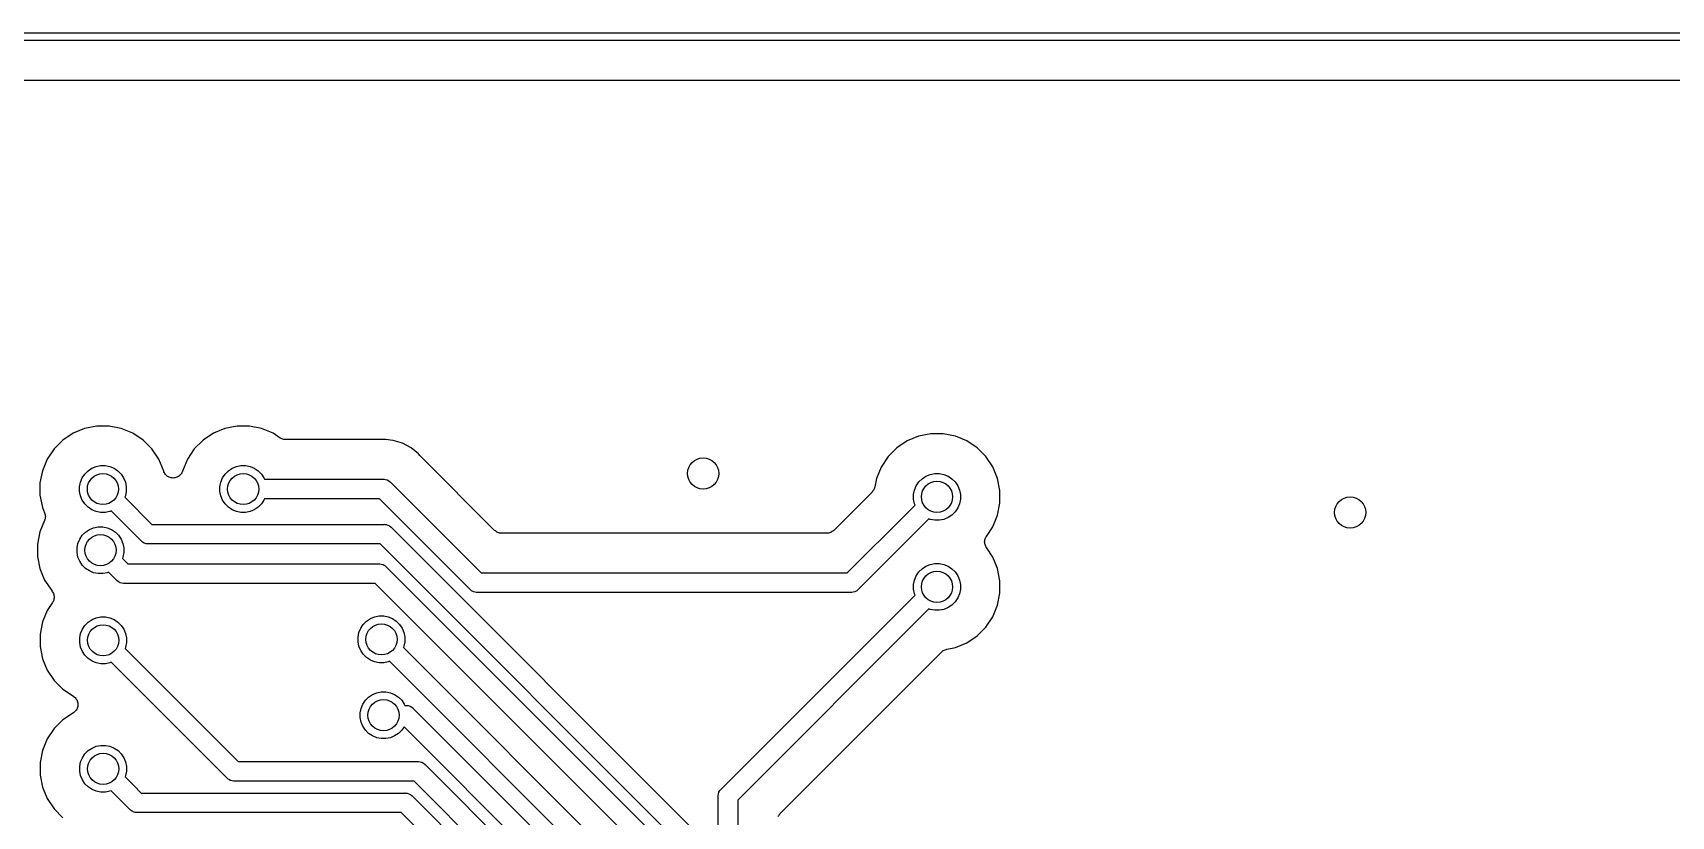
# Model space of a CAD drawing. Extents: x 3.61 to 7.55, y -5.8 to -3.38.
# Drawn here: x 4.752 to 5.58, y -3.775 to -3.38 of the extents above; entities that cross this region are included whole.
import ezdxf

# ---------------------------------------------------------------- set-up
doc = ezdxf.new("R2010")
doc.units = 0
doc.header["$MEASUREMENT"] = 0
doc.layers.add('BLACK', color=7, linetype='CONTINUOUS')

msp = doc.modelspace()

# ---------------------------------------------------------------- linework, layer by layer
at = {"layer": 'BLACK', "linetype": 'CONTINUOUS'}
for p, q in [((3.60836, -3.37992), (7.54518, -3.37992)), ((7.54331, -3.38386), (3.61024, -3.38386)), ((3.65797, -3.40386), (7.49583, -3.40386)), ((4.77233, -3.58205), (4.76712, -3.58553)), ((4.77812, -3.57965), (4.77233, -3.58205)), ((4.78427, -3.57843), (4.77812, -3.57965)), ((4.79053, -3.57843), (4.78427, -3.57843)), ((4.79668, -3.57965), (4.79053, -3.57843)), ((4.80247, -3.58205), (4.79668, -3.57965)), ((4.80768, -3.58553), (4.80247, -3.58205)), ((4.8432, -3.58205), (4.83799, -3.58553)), ((4.84899, -3.57965), (4.8432, -3.58205)), ((4.85513, -3.57843), (4.84899, -3.57965)), ((4.8614, -3.57843), (4.85513, -3.57843)), ((4.86755, -3.57965), (4.8614, -3.57843)), ((4.87334, -3.58205), (4.86755, -3.57965)), ((4.87697, -3.58447), (4.87334, -3.58205)), ((5.20553, -3.58236), (5.19938, -3.58358)), ((5.21179, -3.58236), (5.20553, -3.58236)), ((5.21794, -3.58358), (5.21179, -3.58236)), ((4.76269, -3.58996), (4.75921, -3.59517)), ((4.76712, -3.58553), (4.76269, -3.58996)), ((4.81211, -3.58996), (4.80768, -3.58553)), ((4.81559, -3.59517), (4.81211, -3.58996)), ((4.83356, -3.58996), (4.83008, -3.59517)), ((4.83799, -3.58553), (4.83356, -3.58996)), ((4.87737, -3.58469), (4.87697, -3.58447)), ((4.87778, -3.58491), (4.87737, -3.58469)), ((4.8778, -3.58492), (4.87778, -3.58491)), ((4.87783, -3.58493), (4.8778, -3.58492)), ((4.87827, -3.58507), (4.87783, -3.58493)), ((4.87871, -3.58521), (4.87827, -3.58507)), ((4.87873, -3.58521), (4.87871, -3.58521)), ((4.87876, -3.58522), (4.87873, -3.58521)), ((4.87922, -3.58526), (4.87876, -3.58522)), ((4.87968, -3.58531), (4.87922, -3.58526)), ((4.87973, -3.58531), (4.87968, -3.58531)), ((4.87975, -3.58531), (4.87973, -3.58531)), ((4.87973, -3.58531), (4.87973, -3.58531)), ((4.87973, -3.58531), (4.87973, -3.58531)), ((4.92766, -3.58531), (4.87975, -3.58531)), ((4.92787, -3.58529), (4.92766, -3.58531)), ((4.92809, -3.5853), (4.92787, -3.58529)), ((4.92815, -3.58529), (4.92809, -3.5853)), ((4.92913, -3.58519), (4.92815, -3.58529)), ((4.93011, -3.58529), (4.92913, -3.58519)), ((4.93402, -3.58568), (4.93011, -3.58529)), ((4.93011, -3.58529), (4.93011, -3.58529)), ((4.93872, -3.5871), (4.93402, -3.58568)), ((4.94305, -3.58941), (4.93872, -3.5871)), ((4.94684, -3.59253), (4.94305, -3.58941)), ((5.18838, -3.58946), (5.18395, -3.59389)), ((5.19359, -3.58598), (5.18838, -3.58946)), ((5.19938, -3.58358), (5.19359, -3.58598)), ((5.22373, -3.58598), (5.21794, -3.58358)), ((5.22894, -3.58946), (5.22373, -3.58598)), ((5.23337, -3.59389), (5.22894, -3.58946)), ((4.75921, -3.59517), (4.75681, -3.60096)), ((4.77987, -3.60106), (4.78181, -3.59977)), ((4.78181, -3.59977), (4.78396, -3.59888)), ((4.78396, -3.59888), (4.78624, -3.59843)), ((4.78624, -3.59843), (4.78856, -3.59843)), ((4.78856, -3.59843), (4.79085, -3.59888)), ((4.79085, -3.59888), (4.793, -3.59977)), ((4.793, -3.59977), (4.79493, -3.60106)), ((4.8181, -3.60123), (4.81559, -3.59517)), ((4.83008, -3.59517), (4.82756, -3.60125)), ((4.85074, -3.60106), (4.85267, -3.59977)), ((4.85267, -3.59977), (4.85482, -3.59888)), ((4.85482, -3.59888), (4.8571, -3.59843)), ((4.8571, -3.59843), (4.85943, -3.59843)), ((4.85943, -3.59843), (4.86171, -3.59888)), ((4.86171, -3.59888), (4.86386, -3.59977)), ((4.86386, -3.59977), (4.8658, -3.60106)), ((4.94747, -3.59329), (4.94684, -3.59253)), ((4.94761, -3.59344), (4.94747, -3.59329)), ((4.94775, -3.5936), (4.94761, -3.59344)), ((4.9478, -3.59365), (4.94775, -3.5936)), ((4.98524, -3.63109), (4.9478, -3.59365)), ((5.18047, -3.59911), (5.17807, -3.60489)), ((5.18395, -3.59389), (5.18047, -3.59911)), ((5.23685, -3.5991), (5.23337, -3.59389)), ((5.23925, -3.60489), (5.23685, -3.5991)), ((4.75681, -3.60096), (4.75559, -3.6071)), ((4.75559, -3.6071), (4.75559, -3.61337)), ((4.77559, -3.60907), (4.77604, -3.60679)), ((4.77604, -3.60679), (4.77693, -3.60464)), ((4.77693, -3.60464), (4.77823, -3.60271)), ((4.77823, -3.60271), (4.77987, -3.60106)), ((4.79493, -3.60106), (4.79658, -3.60271)), ((4.79658, -3.60271), (4.79787, -3.60464)), ((4.79787, -3.60464), (4.79876, -3.60679)), ((4.79876, -3.60679), (4.79921, -3.60907)), ((4.81821, -3.60158), (4.8181, -3.60123)), ((4.81821, -3.60159), (4.81821, -3.60158)), ((4.81843, -3.602), (4.81821, -3.60159)), ((4.81821, -3.60159), (4.81821, -3.60159)), ((4.81867, -3.60245), (4.81843, -3.602)), ((4.81898, -3.60283), (4.81867, -3.60245)), ((4.81867, -3.60245), (4.81867, -3.60245)), ((4.81867, -3.60245), (4.81867, -3.60245)), ((4.81928, -3.6032), (4.81898, -3.60283)), ((4.81929, -3.60321), (4.81928, -3.6032)), ((4.81967, -3.60352), (4.81929, -3.60321)), ((4.81929, -3.60321), (4.81929, -3.60321)), ((4.82003, -3.60383), (4.81967, -3.60352)), ((4.82004, -3.60383), (4.82003, -3.60383)), ((4.82047, -3.60406), (4.82004, -3.60383)), ((4.82004, -3.60383), (4.82004, -3.60383)), ((4.82089, -3.60429), (4.82047, -3.60406)), ((4.8209, -3.60429), (4.82089, -3.60429)), ((4.82136, -3.60444), (4.8209, -3.60429)), ((4.8209, -3.60429), (4.8209, -3.60429)), ((4.82182, -3.60458), (4.82136, -3.60444)), ((4.82183, -3.60458), (4.82182, -3.60458)), ((4.82232, -3.60463), (4.82183, -3.60458)), ((4.82183, -3.60458), (4.82183, -3.60458)), ((4.8228, -3.60468), (4.82232, -3.60463)), ((4.82331, -3.60464), (4.8228, -3.60468)), ((4.8228, -3.60468), (4.8228, -3.60468)), ((4.8228, -3.60468), (4.8228, -3.60468)), ((4.82377, -3.6046), (4.82331, -3.60464)), ((4.82378, -3.60459), (4.82377, -3.60459)), ((4.82377, -3.60459), (4.82377, -3.6046)), ((4.82425, -3.60445), (4.82378, -3.60459)), ((4.8247, -3.60432), (4.82425, -3.60445)), ((4.82471, -3.60432), (4.8247, -3.60432)), ((4.82514, -3.60409), (4.82471, -3.60432)), ((4.82471, -3.60432), (4.82471, -3.60432)), ((4.82557, -3.60387), (4.82514, -3.60409)), ((4.82558, -3.60386), (4.82557, -3.60387)), ((4.82557, -3.60387), (4.82557, -3.60387)), ((4.82597, -3.60355), (4.82558, -3.60386)), ((4.82633, -3.60326), (4.82597, -3.60355)), ((4.82634, -3.60325), (4.82633, -3.60326)), ((4.82633, -3.60326), (4.82633, -3.60326)), ((4.82665, -3.60288), (4.82634, -3.60325)), ((4.82696, -3.60251), (4.82665, -3.60288)), ((4.82719, -3.60209), (4.82696, -3.6025)), ((4.82696, -3.6025), (4.82696, -3.60251)), ((4.82696, -3.60251), (4.82696, -3.60251)), ((4.82743, -3.60166), (4.82719, -3.60209)), ((4.82756, -3.60125), (4.82743, -3.60165)), ((4.82743, -3.60165), (4.82743, -3.60165)), ((4.82743, -3.60165), (4.82743, -3.60166)), ((4.84646, -3.60907), (4.84691, -3.60679)), ((4.84691, -3.60679), (4.8478, -3.60464)), ((4.8478, -3.60464), (4.84909, -3.60271)), ((4.84909, -3.60271), (4.85074, -3.60106)), ((4.8658, -3.60106), (4.86744, -3.60271)), ((4.86744, -3.60271), (4.86873, -3.60464)), ((4.86873, -3.60464), (4.86901, -3.60531)), ((4.86901, -3.60531), (4.92889, -3.60531)), ((4.92889, -3.60531), (4.92913, -3.60529)), ((4.92913, -3.60529), (4.92937, -3.60531)), ((4.92937, -3.60531), (4.92938, -3.60531)), ((4.92938, -3.60531), (4.9301, -3.60539)), ((4.9301, -3.60539), (4.93103, -3.60567)), ((4.93103, -3.60567), (4.93188, -3.60612)), ((4.93188, -3.60612), (4.93263, -3.60674)), ((4.93263, -3.60674), (4.93278, -3.60693)), ((4.93278, -3.60693), (4.97842, -3.65256)), ((5.17807, -3.60489), (5.17722, -3.60918)), ((5.19819, -3.60858), (5.19949, -3.60664)), ((5.19949, -3.60664), (5.20113, -3.605)), ((5.20113, -3.605), (5.20307, -3.60371)), ((5.20307, -3.60371), (5.20522, -3.60282)), ((5.20522, -3.60282), (5.2075, -3.60236)), ((5.2075, -3.60236), (5.20982, -3.60236)), ((5.20982, -3.60236), (5.21211, -3.60282)), ((5.21211, -3.60282), (5.21426, -3.60371)), ((5.21426, -3.60371), (5.21619, -3.605)), ((5.21619, -3.605), (5.21784, -3.60664)), ((5.21784, -3.60664), (5.21913, -3.60858)), ((5.24047, -3.61104), (5.23925, -3.60489)), ((4.75559, -3.61337), (4.75681, -3.61952)), ((4.77559, -3.6114), (4.77559, -3.60907)), ((4.77604, -3.61368), (4.77559, -3.6114)), ((4.77693, -3.61583), (4.77604, -3.61368)), ((4.77823, -3.61777), (4.77693, -3.61583)), ((4.79876, -3.61368), (4.79848, -3.61435)), ((4.79848, -3.61435), (4.81217, -3.62805)), ((4.79921, -3.6114), (4.79876, -3.61368)), ((4.79921, -3.60907), (4.79921, -3.6114)), ((4.84646, -3.6114), (4.84646, -3.60907)), ((4.84691, -3.61368), (4.84646, -3.6114)), ((4.8478, -3.61583), (4.84691, -3.61368)), ((4.84909, -3.61777), (4.8478, -3.61583)), ((4.86873, -3.61583), (4.86744, -3.61777)), ((4.86901, -3.61516), (4.86873, -3.61583)), ((4.9271, -3.61516), (4.86901, -3.61516)), ((4.97273, -3.66079), (4.9271, -3.61516)), ((5.17585, -3.61174), (5.1565, -3.63109)), ((5.17614, -3.61138), (5.17585, -3.61174)), ((5.17644, -3.61103), (5.17614, -3.61138)), ((5.17645, -3.61101), (5.17644, -3.61103)), ((5.17647, -3.61098), (5.17645, -3.61101)), ((5.17669, -3.61058), (5.17647, -3.61098)), ((5.17691, -3.61018), (5.17669, -3.61058)), ((5.17692, -3.61015), (5.17691, -3.61018)), ((5.17693, -3.61012), (5.17692, -3.61015)), ((5.17707, -3.60968), (5.17693, -3.61012)), ((5.17721, -3.60925), (5.17707, -3.60968)), ((5.17722, -3.60919), (5.17721, -3.60925)), ((5.17722, -3.60918), (5.17722, -3.60919)), ((5.17722, -3.60919), (5.17722, -3.60919)), ((5.17722, -3.60919), (5.17722, -3.60919)), ((5.19685, -3.61301), (5.1973, -3.61073)), ((5.19685, -3.61534), (5.19685, -3.61301)), ((5.1973, -3.61762), (5.19685, -3.61534)), ((5.1973, -3.61073), (5.19819, -3.60858)), ((5.21913, -3.60858), (5.22002, -3.61073)), ((5.22002, -3.61073), (5.22047, -3.61301)), ((5.22047, -3.61534), (5.22002, -3.61762)), ((5.22047, -3.61301), (5.22047, -3.61534)), ((5.24047, -3.61731), (5.24047, -3.61104)), ((4.75681, -3.61952), (4.75794, -3.62224)), ((4.75794, -3.62224), (4.75795, -3.62226)), ((4.75795, -3.62226), (4.75795, -3.62226)), ((4.75795, -3.62226), (4.75795, -3.62226)), ((4.75795, -3.62226), (4.75797, -3.62231)), ((4.75797, -3.62231), (4.7581, -3.62275)), ((4.7581, -3.62275), (4.75823, -3.62319)), ((4.75823, -3.62319), (4.75823, -3.62322)), ((4.75823, -3.62322), (4.75824, -3.62324)), ((4.75824, -3.62324), (4.75828, -3.6237)), ((4.75832, -3.62422), (4.75827, -3.62467)), ((4.75828, -3.6237), (4.75832, -3.62416)), ((4.75832, -3.62416), (4.75832, -3.62419)), ((4.75832, -3.62419), (4.75832, -3.62422)), ((4.77987, -3.61941), (4.77823, -3.61777)), ((4.78181, -3.6207), (4.77987, -3.61941)), ((4.78396, -3.62159), (4.78181, -3.6207)), ((4.78624, -3.62205), (4.78396, -3.62159)), ((4.78856, -3.62205), (4.78624, -3.62205)), ((4.79085, -3.62159), (4.78856, -3.62205)), ((4.79152, -3.62131), (4.79085, -3.62159)), ((4.80648, -3.63628), (4.79152, -3.62131)), ((4.85074, -3.61941), (4.84909, -3.61777)), ((4.85267, -3.6207), (4.85074, -3.61941)), ((4.85482, -3.62159), (4.85267, -3.6207)), ((4.8571, -3.62205), (4.85482, -3.62159)), ((4.85943, -3.62205), (4.8571, -3.62205)), ((4.86171, -3.62159), (4.85943, -3.62205)), ((4.86386, -3.6207), (4.86171, -3.62159)), ((4.8658, -3.61941), (4.86386, -3.6207)), ((4.86744, -3.61777), (4.8658, -3.61941)), ((5.16332, -3.65256), (5.19354, -3.62233)), ((5.19354, -3.62233), (5.19758, -3.61829)), ((5.19354, -3.62233), (5.19354, -3.62233)), ((5.19758, -3.61829), (5.1973, -3.61762)), ((5.21619, -3.62335), (5.21426, -3.62464)), ((5.21784, -3.6217), (5.21619, -3.62335)), ((5.21913, -3.61977), (5.21784, -3.6217)), ((5.22002, -3.61762), (5.21913, -3.61977)), ((5.23685, -3.62924), (5.23925, -3.62345)), ((5.23925, -3.62345), (5.24047, -3.61731)), ((4.75555, -3.63184), (4.75433, -3.63799)), ((4.75794, -3.62607), (4.75555, -3.63184)), ((4.75808, -3.62563), (4.75794, -3.62607)), ((4.75822, -3.62519), (4.75808, -3.62563)), ((4.75823, -3.62513), (4.75822, -3.62516)), ((4.75822, -3.62516), (4.75822, -3.62519)), ((4.75827, -3.62467), (4.75823, -3.62513)), ((4.77696, -3.63359), (4.77861, -3.63195)), ((4.77861, -3.63195), (4.78054, -3.63066)), ((4.78054, -3.63066), (4.78269, -3.62976)), ((4.78269, -3.62976), (4.78498, -3.62931)), ((4.78498, -3.62931), (4.7873, -3.62931)), ((4.7873, -3.62931), (4.78958, -3.62976)), ((4.78958, -3.62976), (4.79173, -3.63066)), ((4.79173, -3.63066), (4.79367, -3.63195)), ((4.79367, -3.63195), (4.79531, -3.63359)), ((4.81217, -3.62805), (4.92922, -3.62805)), ((4.92922, -3.62805), (4.92946, -3.62802)), ((4.92946, -3.62802), (4.9297, -3.62805)), ((4.9297, -3.62805), (4.9297, -3.62805)), ((4.9297, -3.62805), (4.93043, -3.62812)), ((4.93043, -3.62812), (4.93135, -3.6284)), ((4.93135, -3.6284), (4.93221, -3.62886)), ((4.93221, -3.62886), (4.93296, -3.62947)), ((4.93296, -3.62947), (4.93311, -3.62966)), ((4.93311, -3.62966), (5.08808, -3.78463)), ((4.98559, -3.63139), (4.98524, -3.63109)), ((4.98595, -3.63168), (4.98559, -3.63139)), ((4.98597, -3.6317), (4.98595, -3.63168)), ((4.98599, -3.63171), (4.98597, -3.6317)), ((4.9864, -3.63193), (4.98599, -3.63171)), ((4.9868, -3.63215), (4.9864, -3.63193)), ((4.98683, -3.63216), (4.9868, -3.63215)), ((4.98685, -3.63218), (4.98683, -3.63216)), ((4.98729, -3.63231), (4.98685, -3.63218)), ((4.98773, -3.63245), (4.98729, -3.63231)), ((4.98776, -3.63245), (4.98773, -3.63245)), ((4.98778, -3.63246), (4.98776, -3.63245)), ((4.98824, -3.63251), (4.98778, -3.63246)), ((4.9887, -3.63256), (4.98824, -3.63251)), ((4.98875, -3.63256), (4.9887, -3.63256)), ((4.98876, -3.63256), (4.98875, -3.63256)), ((4.98875, -3.63256), (4.98875, -3.63256)), ((4.98877, -3.63256), (4.98876, -3.63256)), ((5.15296, -3.63256), (4.98877, -3.63256)), ((5.15342, -3.63251), (5.15296, -3.63256)), ((5.15388, -3.63247), (5.15342, -3.63251)), ((5.15391, -3.63247), (5.15388, -3.63247)), ((5.15393, -3.63246), (5.15391, -3.63247)), ((5.15437, -3.63233), (5.15393, -3.63246)), ((5.15482, -3.6322), (5.15437, -3.63233)), ((5.15484, -3.63219), (5.15482, -3.6322)), ((5.15487, -3.63218), (5.15484, -3.63219)), ((5.15527, -3.63196), (5.15487, -3.63218)), ((5.15568, -3.63175), (5.15527, -3.63196)), ((5.1557, -3.63174), (5.15568, -3.63175)), ((5.15573, -3.63172), (5.1557, -3.63174)), ((5.15609, -3.63143), (5.15573, -3.63172)), ((5.15645, -3.63114), (5.15609, -3.63143)), ((5.15648, -3.63111), (5.15645, -3.63114)), ((5.1565, -3.63109), (5.15648, -3.63111)), ((5.15648, -3.63111), (5.15648, -3.63111)), ((5.15648, -3.63111), (5.15648, -3.63111)), ((5.2005, -3.62929), (5.16901, -3.66079)), ((5.20454, -3.62525), (5.2005, -3.62929)), ((5.2005, -3.62929), (5.2005, -3.62929)), ((5.20522, -3.62553), (5.20454, -3.62525)), ((5.2075, -3.62598), (5.20522, -3.62553)), ((5.20982, -3.62598), (5.2075, -3.62598)), ((5.21211, -3.62553), (5.20982, -3.62598)), ((5.21426, -3.62464), (5.21211, -3.62553)), ((5.23359, -3.63413), (5.23685, -3.62924)), ((4.75433, -3.63799), (4.75433, -3.64425)), ((4.77433, -3.63996), (4.77478, -3.63768)), ((4.77433, -3.64229), (4.77433, -3.63996)), ((4.77478, -3.63768), (4.77567, -3.63553)), ((4.77567, -3.63553), (4.77696, -3.63359)), ((4.79531, -3.63359), (4.79661, -3.63553)), ((4.79661, -3.63553), (4.7975, -3.63768)), ((4.7975, -3.63768), (4.79795, -3.63996)), ((4.79795, -3.63996), (4.79795, -3.64229)), ((4.80664, -3.63647), (4.80648, -3.63628)), ((4.80682, -3.63662), (4.80664, -3.63647)), ((4.80717, -3.63691), (4.80682, -3.63662)), ((4.80682, -3.63662), (4.80682, -3.63662)), ((4.80739, -3.63708), (4.80717, -3.63691)), ((4.80824, -3.63754), (4.80739, -3.63708)), ((4.80917, -3.63782), (4.80824, -3.63754)), ((4.80989, -3.63789), (4.80917, -3.63782)), ((4.81013, -3.63791), (4.80989, -3.63789)), ((4.80989, -3.63789), (4.80989, -3.63789)), ((4.81037, -3.63789), (4.81013, -3.63791)), ((4.92742, -3.63789), (4.81037, -3.63789)), ((5.07985, -3.79032), (4.92742, -3.63789)), ((5.23274, -3.63685), (5.2328, -3.63639)), ((5.23275, -3.63687), (5.23274, -3.63685)), ((5.23274, -3.63689), (5.23275, -3.63687)), ((5.23279, -3.63736), (5.23274, -3.63689)), ((5.23283, -3.63782), (5.23279, -3.63736)), ((5.2328, -3.63639), (5.23284, -3.63592)), ((5.23283, -3.63784), (5.23283, -3.63782)), ((5.23284, -3.63786), (5.23283, -3.63784)), ((5.23284, -3.63592), (5.23285, -3.6359)), ((5.23297, -3.63831), (5.23284, -3.63786)), ((5.23285, -3.63588), (5.23299, -3.63543)), ((5.23285, -3.6359), (5.23285, -3.63588)), ((5.2331, -3.63876), (5.23297, -3.63831)), ((5.23299, -3.63543), (5.23313, -3.63499)), ((5.23311, -3.63878), (5.2331, -3.63876)), ((5.23312, -3.6388), (5.23311, -3.63878)), ((5.23333, -3.63921), (5.23312, -3.6388)), ((5.23313, -3.63499), (5.23314, -3.63497)), ((5.23314, -3.63495), (5.23337, -3.63454)), ((5.23314, -3.63497), (5.23314, -3.63495)), ((5.23355, -3.63963), (5.23333, -3.63921)), ((5.23337, -3.63454), (5.23359, -3.63413)), ((5.23357, -3.63966), (5.23355, -3.63963)), ((5.23359, -3.63968), (5.23357, -3.63966)), ((5.23357, -3.63966), (5.23357, -3.63966)), ((5.23357, -3.63966), (5.23357, -3.63966)), ((5.23685, -3.64457), (5.23359, -3.63968)), ((4.75433, -3.64425), (4.75555, -3.6504)), ((4.77478, -3.64457), (4.77433, -3.64229)), ((4.77567, -3.64672), (4.77478, -3.64457)), ((4.77696, -3.64865), (4.77567, -3.64672)), ((4.77861, -3.6503), (4.77696, -3.64865)), ((4.7975, -3.64457), (4.79722, -3.64524)), ((4.79722, -3.64524), (4.79999, -3.64801)), ((4.79795, -3.64229), (4.7975, -3.64457)), ((4.79999, -3.64801), (4.92678, -3.64801)), ((4.92678, -3.64801), (4.92702, -3.64799)), ((4.92702, -3.64799), (4.92726, -3.64801)), ((4.92726, -3.64801), (4.92726, -3.64801)), ((4.92726, -3.64801), (4.92798, -3.64808)), ((4.92798, -3.64808), (4.92891, -3.64836)), ((4.92891, -3.64836), (4.92977, -3.64882)), ((4.92977, -3.64882), (4.93052, -3.64944)), ((4.93052, -3.64944), (4.93067, -3.64962)), ((5.20113, -3.65046), (5.20307, -3.64917)), ((5.20307, -3.64917), (5.20522, -3.64828)), ((5.20522, -3.64828), (5.2075, -3.64783)), ((5.2075, -3.64783), (5.20982, -3.64783)), ((5.20982, -3.64783), (5.21211, -3.64828)), ((5.21211, -3.64828), (5.21426, -3.64917)), ((5.21426, -3.64917), (5.21619, -3.65046)), ((5.23925, -3.65036), (5.23685, -3.64457)), ((4.75555, -3.6504), (4.75795, -3.65619)), ((4.75795, -3.65619), (4.76152, -3.66153)), ((4.78054, -3.65159), (4.77861, -3.6503)), ((4.78269, -3.65248), (4.78054, -3.65159)), ((4.78498, -3.65293), (4.78269, -3.65248)), ((4.7873, -3.65293), (4.78498, -3.65293)), ((4.78958, -3.65248), (4.7873, -3.65293)), ((4.79026, -3.6522), (4.78958, -3.65248)), ((4.7943, -3.65624), (4.79026, -3.6522)), ((4.79445, -3.65643), (4.7943, -3.65624)), ((4.79464, -3.65658), (4.79445, -3.65643)), ((4.7952, -3.65704), (4.79464, -3.65658)), ((4.79602, -3.65748), (4.7952, -3.65704)), ((4.79606, -3.6575), (4.79602, -3.65748)), ((4.79698, -3.65778), (4.79606, -3.6575)), ((4.93067, -3.64962), (5.07224, -3.79119)), ((4.97842, -3.65256), (5.16332, -3.65256)), ((5.19685, -3.65847), (5.1973, -3.65619)), ((5.1973, -3.65619), (5.19819, -3.65404)), ((5.19819, -3.65404), (5.19949, -3.65211)), ((5.19949, -3.65211), (5.20113, -3.65046)), ((5.21619, -3.65046), (5.21784, -3.65211)), ((5.21784, -3.65211), (5.21913, -3.65404)), ((5.21913, -3.65404), (5.22002, -3.65619)), ((5.22002, -3.65619), (5.22047, -3.65847)), ((5.24047, -3.65651), (5.23925, -3.65036)), ((5.24047, -3.66277), (5.24047, -3.65651)), ((4.76152, -3.66153), (4.76164, -3.66169)), ((4.76164, -3.66169), (4.76194, -3.66205)), ((4.76194, -3.66205), (4.76194, -3.66207)), ((4.76194, -3.66207), (4.76196, -3.66208)), ((4.76196, -3.66208), (4.76217, -3.6625)), ((4.76217, -3.6625), (4.76239, -3.66291)), ((4.76239, -3.66291), (4.7624, -3.66293)), ((4.7624, -3.66293), (4.76241, -3.66295)), ((4.76241, -3.66295), (4.76254, -3.6634)), ((4.76266, -3.66583), (4.76252, -3.66628)), ((4.76254, -3.6634), (4.76267, -3.66385)), ((4.76267, -3.66579), (4.76266, -3.66581)), ((4.76266, -3.66581), (4.76266, -3.66583)), ((4.76267, -3.66385), (4.76267, -3.66387)), ((4.76267, -3.66387), (4.76268, -3.66389)), ((4.76271, -3.66533), (4.76267, -3.66579)), ((4.76268, -3.66389), (4.76272, -3.66435)), ((4.76276, -3.66486), (4.76271, -3.66533)), ((4.76272, -3.66435), (4.76276, -3.66482)), ((4.76276, -3.66482), (4.76276, -3.66484)), ((4.76276, -3.66484), (4.76276, -3.66486)), ((4.79771, -3.65785), (4.79698, -3.65778)), ((4.79795, -3.65788), (4.79771, -3.65785)), ((4.79771, -3.65785), (4.79771, -3.65785)), ((4.79819, -3.65785), (4.79795, -3.65788)), ((4.92498, -3.65785), (4.79819, -3.65785)), ((5.06401, -3.79688), (4.92498, -3.65785)), ((4.97288, -3.66098), (4.97273, -3.66079)), ((4.97307, -3.66113), (4.97288, -3.66098)), ((4.97342, -3.66142), (4.97307, -3.66113)), ((4.97307, -3.66113), (4.97307, -3.66113)), ((4.97363, -3.66159), (4.97342, -3.66142)), ((4.97449, -3.66205), (4.97363, -3.66159)), ((4.97541, -3.66233), (4.97449, -3.66205)), ((4.97614, -3.6624), (4.97541, -3.66233)), ((4.97638, -3.66243), (4.97614, -3.6624)), ((4.97614, -3.6624), (4.97614, -3.6624)), ((4.97662, -3.6624), (4.97638, -3.66243)), ((5.16511, -3.6624), (4.97662, -3.6624)), ((5.09982, -3.76152), (5.19758, -3.66376)), ((5.16535, -3.66243), (5.16511, -3.6624)), ((5.1656, -3.6624), (5.16535, -3.66243)), ((5.16632, -3.66233), (5.1656, -3.6624)), ((5.1656, -3.6624), (5.1656, -3.6624)), ((5.16725, -3.66205), (5.16632, -3.66233)), ((5.1681, -3.66159), (5.16725, -3.66205)), ((5.16885, -3.66098), (5.1681, -3.66159)), ((5.16901, -3.66079), (5.16885, -3.66098)), ((5.19685, -3.6608), (5.19685, -3.65847)), ((5.1973, -3.66308), (5.19685, -3.6608)), ((5.19758, -3.66376), (5.1973, -3.66308)), ((5.21913, -3.66523), (5.21784, -3.66717)), ((5.22002, -3.66308), (5.21913, -3.66523)), ((5.22047, -3.6608), (5.22002, -3.66308)), ((5.22047, -3.65847), (5.22047, -3.6608)), ((5.23925, -3.66892), (5.24047, -3.66277)), ((4.75929, -3.67152), (4.75689, -3.67731)), ((4.76192, -3.66758), (4.75929, -3.67152)), ((4.76214, -3.66717), (4.76192, -3.66758)), ((4.76237, -3.66676), (4.76214, -3.66717)), ((4.76238, -3.66672), (4.76237, -3.66674)), ((4.76237, -3.66674), (4.76237, -3.66676)), ((4.76252, -3.66628), (4.76238, -3.66672)), ((5.20454, -3.67072), (5.10805, -3.76721)), ((5.20522, -3.671), (5.20454, -3.67072)), ((5.2075, -3.67145), (5.20522, -3.671)), ((5.20982, -3.67145), (5.2075, -3.67145)), ((5.21211, -3.671), (5.20982, -3.67145)), ((5.21426, -3.67011), (5.21211, -3.671)), ((5.21619, -3.66881), (5.21426, -3.67011)), ((5.21784, -3.66717), (5.21619, -3.66881)), ((5.23685, -3.67471), (5.23925, -3.66892)), ((4.75689, -3.67731), (4.75567, -3.68345)), ((4.77613, -3.68314), (4.77702, -3.68099)), ((4.77702, -3.68099), (4.77831, -3.67906)), ((4.77831, -3.67906), (4.77995, -3.67741)), ((4.77995, -3.67741), (4.78189, -3.67612)), ((4.78189, -3.67612), (4.78404, -3.67523)), ((4.78404, -3.67523), (4.78632, -3.67478)), ((4.78632, -3.67478), (4.78865, -3.67478)), ((4.78865, -3.67478), (4.79093, -3.67523)), ((4.79093, -3.67523), (4.79308, -3.67612)), ((4.79308, -3.67612), (4.79501, -3.67741)), ((4.79501, -3.67741), (4.79666, -3.67906)), ((4.79666, -3.67906), (4.79795, -3.68099)), ((4.79795, -3.68099), (4.79884, -3.68314)), ((4.9167, -3.68267), (4.91759, -3.68052)), ((4.91759, -3.68052), (4.91888, -3.67859)), ((4.91888, -3.67859), (4.92053, -3.67694)), ((4.92053, -3.67694), (4.92246, -3.67565)), ((4.92246, -3.67565), (4.92461, -3.67476)), ((4.92461, -3.67476), (4.92689, -3.67431)), ((4.92689, -3.67431), (4.92922, -3.67431)), ((4.92922, -3.67431), (4.9315, -3.67476)), ((4.9315, -3.67476), (4.93365, -3.67565)), ((4.93365, -3.67565), (4.93558, -3.67694)), ((4.93558, -3.67694), (4.93723, -3.67859)), ((4.93723, -3.67859), (4.93852, -3.68052)), ((4.93852, -3.68052), (4.93941, -3.68267)), ((5.22894, -3.68435), (5.23337, -3.67992)), ((5.23337, -3.67992), (5.23685, -3.67471)), ((4.75567, -3.68345), (4.75567, -3.68972)), ((4.75567, -3.68972), (4.75689, -3.69587)), ((4.77567, -3.68542), (4.77613, -3.68314)), ((4.77567, -3.68775), (4.77567, -3.68542)), ((4.77613, -3.69003), (4.77567, -3.68775)), ((4.77702, -3.69218), (4.77613, -3.69003)), ((4.79884, -3.69003), (4.79856, -3.69071)), ((4.79856, -3.69071), (4.80294, -3.69509)), ((4.79884, -3.68314), (4.79929, -3.68542)), ((4.79929, -3.68775), (4.79884, -3.69003)), ((4.79929, -3.68542), (4.79929, -3.68775)), ((4.91624, -3.68495), (4.9167, -3.68267)), ((4.91624, -3.68728), (4.91624, -3.68495)), ((4.9167, -3.68956), (4.91624, -3.68728)), ((4.91759, -3.69171), (4.9167, -3.68956)), ((4.93941, -3.68956), (4.93913, -3.69024)), ((4.93913, -3.69024), (4.94352, -3.69462)), ((4.93941, -3.68267), (4.93987, -3.68495)), ((4.93987, -3.68728), (4.93941, -3.68956)), ((4.93987, -3.68495), (4.93987, -3.68728)), ((5.21366, -3.69108), (5.21794, -3.69023)), ((5.21794, -3.69023), (5.22373, -3.68783)), ((5.22373, -3.68783), (5.22894, -3.68435)), ((4.75689, -3.69587), (4.75929, -3.70166)), ((4.77831, -3.69412), (4.77702, -3.69218)), ((4.77995, -3.69576), (4.77831, -3.69412)), ((4.78189, -3.69705), (4.77995, -3.69576)), ((4.78404, -3.69794), (4.78189, -3.69705)), ((4.78632, -3.6984), (4.78404, -3.69794)), ((4.78865, -3.6984), (4.78632, -3.6984)), ((4.79093, -3.69794), (4.78865, -3.6984)), ((4.7916, -3.69767), (4.79093, -3.69794)), ((4.79598, -3.70205), (4.7916, -3.69767)), ((4.80294, -3.69509), (4.80294, -3.69509)), ((4.80294, -3.69509), (4.8557, -3.74784)), ((4.91888, -3.69365), (4.91759, -3.69171)), ((4.92053, -3.69529), (4.91888, -3.69365)), ((4.92246, -3.69658), (4.92053, -3.69529)), ((4.92461, -3.69747), (4.92246, -3.69658)), ((4.92689, -3.69793), (4.92461, -3.69747)), ((4.92922, -3.69793), (4.92689, -3.69793)), ((4.9315, -3.69747), (4.92922, -3.69793)), ((4.93217, -3.6972), (4.9315, -3.69747)), ((4.93656, -3.70158), (4.93217, -3.6972)), ((4.94352, -3.69462), (4.94352, -3.69462)), ((4.94352, -3.69462), (5.04156, -3.79266)), ((5.12951, -3.77403), (5.2111, -3.69245)), ((5.2111, -3.69245), (5.2111, -3.69244)), ((5.2111, -3.69244), (5.21111, -3.69244)), ((5.21111, -3.69244), (5.21115, -3.6924)), ((5.21111, -3.69244), (5.21111, -3.69244)), ((5.21115, -3.6924), (5.2115, -3.69211)), ((5.2115, -3.69211), (5.21186, -3.69182)), ((5.21186, -3.69182), (5.21189, -3.69181)), ((5.21189, -3.69181), (5.21191, -3.69179)), ((5.21191, -3.69179), (5.21232, -3.69158)), ((5.21232, -3.69158), (5.21272, -3.69136)), ((5.21272, -3.69136), (5.21275, -3.69135)), ((5.21275, -3.69135), (5.21278, -3.69134)), ((5.21278, -3.69134), (5.21322, -3.69121)), ((5.21322, -3.69121), (5.21366, -3.69108)), ((4.75929, -3.70166), (4.76277, -3.70687)), ((4.76277, -3.70687), (4.7672, -3.7113)), ((4.85001, -3.75607), (4.79598, -3.70205)), ((4.79598, -3.70205), (4.79598, -3.70205)), ((5.03333, -3.79835), (4.93656, -3.70158)), ((4.93656, -3.70158), (4.93656, -3.70158)), ((4.7672, -3.7113), (4.77255, -3.71487)), ((4.77255, -3.71487), (4.77259, -3.71489)), ((4.77259, -3.71489), (4.77259, -3.71489)), ((4.77259, -3.71489), (4.77259, -3.7149)), ((4.77259, -3.7149), (4.77261, -3.71491)), ((4.77261, -3.71491), (4.77298, -3.71522)), ((4.77298, -3.71522), (4.77334, -3.71552)), ((4.77334, -3.71552), (4.77335, -3.71553)), ((4.77335, -3.71553), (4.77336, -3.71554)), ((4.77336, -3.71554), (4.77366, -3.71591)), ((4.91996, -3.71688), (4.9216, -3.71524)), ((4.9216, -3.71524), (4.92354, -3.71394)), ((4.92354, -3.71394), (4.92569, -3.71305)), ((4.92569, -3.71305), (4.92797, -3.7126)), ((4.92797, -3.7126), (4.9303, -3.7126)), ((4.9303, -3.7126), (4.93258, -3.71305)), ((4.93258, -3.71305), (4.93473, -3.71394)), ((4.93473, -3.71394), (4.93666, -3.71524)), ((4.93666, -3.71524), (4.93831, -3.71688)), ((4.77255, -3.72318), (4.76722, -3.72675)), ((4.77292, -3.72289), (4.77255, -3.72318)), ((4.77329, -3.72258), (4.77292, -3.72289)), ((4.7733, -3.72257), (4.77329, -3.72258)), ((4.77331, -3.72257), (4.7733, -3.72257)), ((4.77361, -3.7222), (4.77331, -3.72257)), ((4.77391, -3.72183), (4.77361, -3.7222)), ((4.77366, -3.71591), (4.77395, -3.71628)), ((4.77392, -3.72182), (4.77391, -3.72183)), ((4.77393, -3.72181), (4.77392, -3.72182)), ((4.77416, -3.72139), (4.77393, -3.72181)), ((4.77395, -3.71628), (4.77396, -3.71629)), ((4.77396, -3.71629), (4.77397, -3.7163)), ((4.77397, -3.7163), (4.77418, -3.71672)), ((4.77438, -3.72098), (4.77416, -3.72139)), ((4.77418, -3.71672), (4.77441, -3.71714)), ((4.77439, -3.72095), (4.77438, -3.72096)), ((4.77438, -3.72096), (4.77438, -3.72098)), ((4.77453, -3.72049), (4.77439, -3.72095)), ((4.77441, -3.71714), (4.77441, -3.71716)), ((4.77441, -3.71716), (4.77442, -3.71717)), ((4.77442, -3.71717), (4.77455, -3.71762)), ((4.77467, -3.72005), (4.77453, -3.72049)), ((4.77455, -3.71762), (4.77468, -3.71808)), ((4.77468, -3.72002), (4.77467, -3.72003)), ((4.77467, -3.72003), (4.77467, -3.72005)), ((4.77468, -3.71808), (4.77469, -3.71809)), ((4.77472, -3.71954), (4.77468, -3.72002)), ((4.77469, -3.71809), (4.77469, -3.7181)), ((4.77469, -3.7181), (4.77473, -3.71857)), ((4.77477, -3.71908), (4.77472, -3.71954)), ((4.77473, -3.71857), (4.77478, -3.71905)), ((4.77478, -3.71905), (4.77477, -3.71906)), ((4.77477, -3.71906), (4.77477, -3.71908)), ((4.91732, -3.72325), (4.91778, -3.72096)), ((4.91732, -3.72557), (4.91732, -3.72325)), ((4.91778, -3.72096), (4.91867, -3.71881)), ((4.91867, -3.71881), (4.91996, -3.71688)), ((4.93831, -3.71688), (4.9396, -3.71881)), ((4.9396, -3.71881), (4.93988, -3.71949)), ((4.93988, -3.71949), (4.94042, -3.71949)), ((4.94042, -3.71949), (4.94066, -3.71946)), ((4.94066, -3.71946), (4.9409, -3.71949)), ((4.9409, -3.71949), (4.9409, -3.71949)), ((4.9409, -3.71949), (4.94162, -3.71956)), ((4.94162, -3.71956), (4.94255, -3.71984)), ((4.94255, -3.71984), (4.94341, -3.7203)), ((4.94341, -3.7203), (4.94416, -3.72091)), ((4.94416, -3.72091), (4.94431, -3.7211)), ((4.94431, -3.7211), (5.01883, -3.79562)), ((4.76279, -3.73118), (4.75931, -3.73639)), ((4.76722, -3.72675), (4.76279, -3.73118)), ((4.91778, -3.72785), (4.91732, -3.72557)), ((4.91867, -3.73), (4.91778, -3.72785)), ((4.91996, -3.73194), (4.91867, -3.73)), ((4.9216, -3.73358), (4.91996, -3.73194)), ((4.93831, -3.73194), (4.93666, -3.73358)), ((4.93948, -3.73019), (4.93831, -3.73194)), ((5.0106, -3.80131), (4.93948, -3.73019)), ((4.75931, -3.73639), (4.75691, -3.74218)), ((4.7819, -3.74099), (4.78405, -3.7401)), ((4.78405, -3.7401), (4.78633, -3.73965)), ((4.78633, -3.73965), (4.78866, -3.73965)), ((4.78866, -3.73965), (4.79094, -3.7401)), ((4.79094, -3.7401), (4.79309, -3.74099)), ((4.92354, -3.73488), (4.9216, -3.73358)), ((4.92569, -3.73577), (4.92354, -3.73488)), ((4.92797, -3.73622), (4.92569, -3.73577)), ((4.9303, -3.73622), (4.92797, -3.73622)), ((4.93258, -3.73577), (4.9303, -3.73622)), ((4.93473, -3.73488), (4.93258, -3.73577)), ((4.93666, -3.73358), (4.93473, -3.73488)), ((4.75691, -3.74218), (4.75569, -3.74833)), ((4.75569, -3.74833), (4.75569, -3.75459)), ((4.77569, -3.7503), (4.77614, -3.74801)), ((4.77614, -3.74801), (4.77703, -3.74586)), ((4.77703, -3.74586), (4.77832, -3.74393)), ((4.77832, -3.74393), (4.77997, -3.74228)), ((4.77997, -3.74228), (4.7819, -3.74099)), ((4.79309, -3.74099), (4.79503, -3.74228)), ((4.79503, -3.74228), (4.79667, -3.74393)), ((4.79667, -3.74393), (4.79796, -3.74586)), ((4.79796, -3.74586), (4.79885, -3.74801)), ((4.79885, -3.74801), (4.79931, -3.7503)), ((4.8557, -3.74784), (4.94637, -3.74784)), ((4.94637, -3.74784), (4.94661, -3.74782)), ((4.94661, -3.74782), (4.94685, -3.74784)), ((4.94685, -3.74784), (4.94685, -3.74784)), ((4.94685, -3.74784), (4.94757, -3.74791)), ((4.94757, -3.74791), (4.9485, -3.74819)), ((4.9485, -3.74819), (4.94936, -3.74865)), ((4.94936, -3.74865), (4.9501, -3.74927)), ((4.75569, -3.75459), (4.75691, -3.76074)), ((4.77569, -3.75262), (4.77569, -3.7503)), ((4.77614, -3.7549), (4.77569, -3.75262)), ((4.77703, -3.75705), (4.77614, -3.7549)), ((4.79885, -3.7549), (4.79857, -3.75558)), ((4.79857, -3.75558), (4.80296, -3.75996)), ((4.79931, -3.75262), (4.79885, -3.7549)), ((4.79931, -3.7503), (4.79931, -3.75262)), ((4.85016, -3.75626), (4.85001, -3.75607)), ((4.85035, -3.75641), (4.85016, -3.75626)), ((4.85073, -3.75673), (4.85035, -3.75641)), ((4.85035, -3.75641), (4.85035, -3.75641)), ((4.85091, -3.75687), (4.85073, -3.75673)), ((4.85177, -3.75733), (4.85091, -3.75687)), ((4.9501, -3.74927), (4.95026, -3.74945)), ((4.95026, -3.74945), (4.99886, -3.79806)), ((4.75691, -3.76074), (4.75931, -3.76653)), ((4.77832, -3.75899), (4.77703, -3.75705)), ((4.77997, -3.76063), (4.77832, -3.75899)), ((4.7819, -3.76193), (4.77997, -3.76063)), ((4.78405, -3.76282), (4.7819, -3.76193)), ((4.78633, -3.76327), (4.78405, -3.76282)), ((4.78866, -3.76327), (4.78633, -3.76327)), ((4.79094, -3.76282), (4.78866, -3.76327)), ((4.79162, -3.76254), (4.79094, -3.76282)), ((4.796, -3.76692), (4.79162, -3.76254)), ((4.80296, -3.75996), (4.80296, -3.75996)), ((4.80296, -3.75996), (4.80668, -3.76368)), ((4.80668, -3.76368), (4.9398, -3.76368)), ((4.85269, -3.75761), (4.85177, -3.75733)), ((4.85342, -3.75768), (4.85269, -3.75761)), ((4.85366, -3.75771), (4.85342, -3.75768)), ((4.85342, -3.75768), (4.85342, -3.75768)), ((4.8539, -3.75768), (4.85366, -3.75771)), ((4.94457, -3.75768), (4.8539, -3.75768)), ((4.9398, -3.76368), (4.94005, -3.76366)), ((4.94005, -3.76366), (4.94029, -3.76368)), ((4.94029, -3.76368), (4.94029, -3.76368)), ((4.94029, -3.76368), (4.94101, -3.76376)), ((4.94101, -3.76376), (4.94194, -3.76404)), ((4.94194, -3.76404), (4.94279, -3.76449)), ((4.94279, -3.76449), (4.94354, -3.76511)), ((4.94354, -3.76511), (4.9437, -3.7653)), ((4.9437, -3.7653), (4.98302, -3.80462)), ((4.99063, -3.80375), (4.94457, -3.75768)), ((5.09818, -3.76517), (5.09821, -3.76493)), ((5.09821, -3.76541), (5.09818, -3.76517)), ((5.09821, -3.76493), (5.09828, -3.76421)), ((5.09821, -3.76493), (5.09821, -3.76493)), ((5.09828, -3.76421), (5.09856, -3.76328)), ((5.09856, -3.76328), (5.09901, -3.76243)), ((5.09901, -3.76243), (5.09963, -3.76168)), ((5.09963, -3.76168), (5.09982, -3.76152)), ((4.75931, -3.76653), (4.76279, -3.77174)), ((4.76279, -3.77174), (4.76722, -3.77617)), ((4.80099, -3.77192), (4.796, -3.76692)), ((4.796, -3.76692), (4.796, -3.76692)), ((4.80115, -3.7721), (4.80099, -3.77192)), ((4.80133, -3.77226), (4.80115, -3.7721)), ((4.8019, -3.77272), (4.80133, -3.77226)), ((4.80256, -3.77307), (4.8019, -3.77272)), ((4.80275, -3.77317), (4.80256, -3.77307)), ((4.80368, -3.77346), (4.80275, -3.77317)), ((4.8044, -3.77353), (4.80368, -3.77346)), ((4.80464, -3.77355), (4.8044, -3.77353)), ((4.8044, -3.77353), (4.8044, -3.77353)), ((4.80488, -3.77353), (4.80464, -3.77355)), ((4.93801, -3.77353), (4.80488, -3.77353)), ((4.97479, -3.81031), (4.93801, -3.77353)), ((5.09821, -4.17431), (5.09821, -3.76541)), ((5.10805, -3.76721), (5.10805, -4.18051)), ((5.12845, -3.7756), (5.12868, -3.77519)), ((5.12868, -3.77519), (5.12889, -3.77479)), ((5.12889, -3.77479), (5.12891, -3.77477)), ((5.12891, -3.77477), (5.12892, -3.77474)), ((5.12892, -3.77474), (5.12922, -3.77439)), ((5.12922, -3.77439), (5.12951, -3.77403))]:
    msp.add_line(p, q, dxfattribs=at)
at = {"layer": 'BLACK'}
for centre in [(5.09055, -3.60236), (4.7874, -3.61024), (4.85827, -3.61024), (5.20866, -3.61417), (5.41732, -3.62205), (4.78614, -3.64112), (5.20866, -3.65964), (4.78748, -3.68659), (4.92806, -3.68612), (4.92913, -3.72441), (4.7875, -3.75146)]:
    msp.add_circle(centre, 0.00787, dxfattribs=at)

doc.saveas('drawing.dxf')
